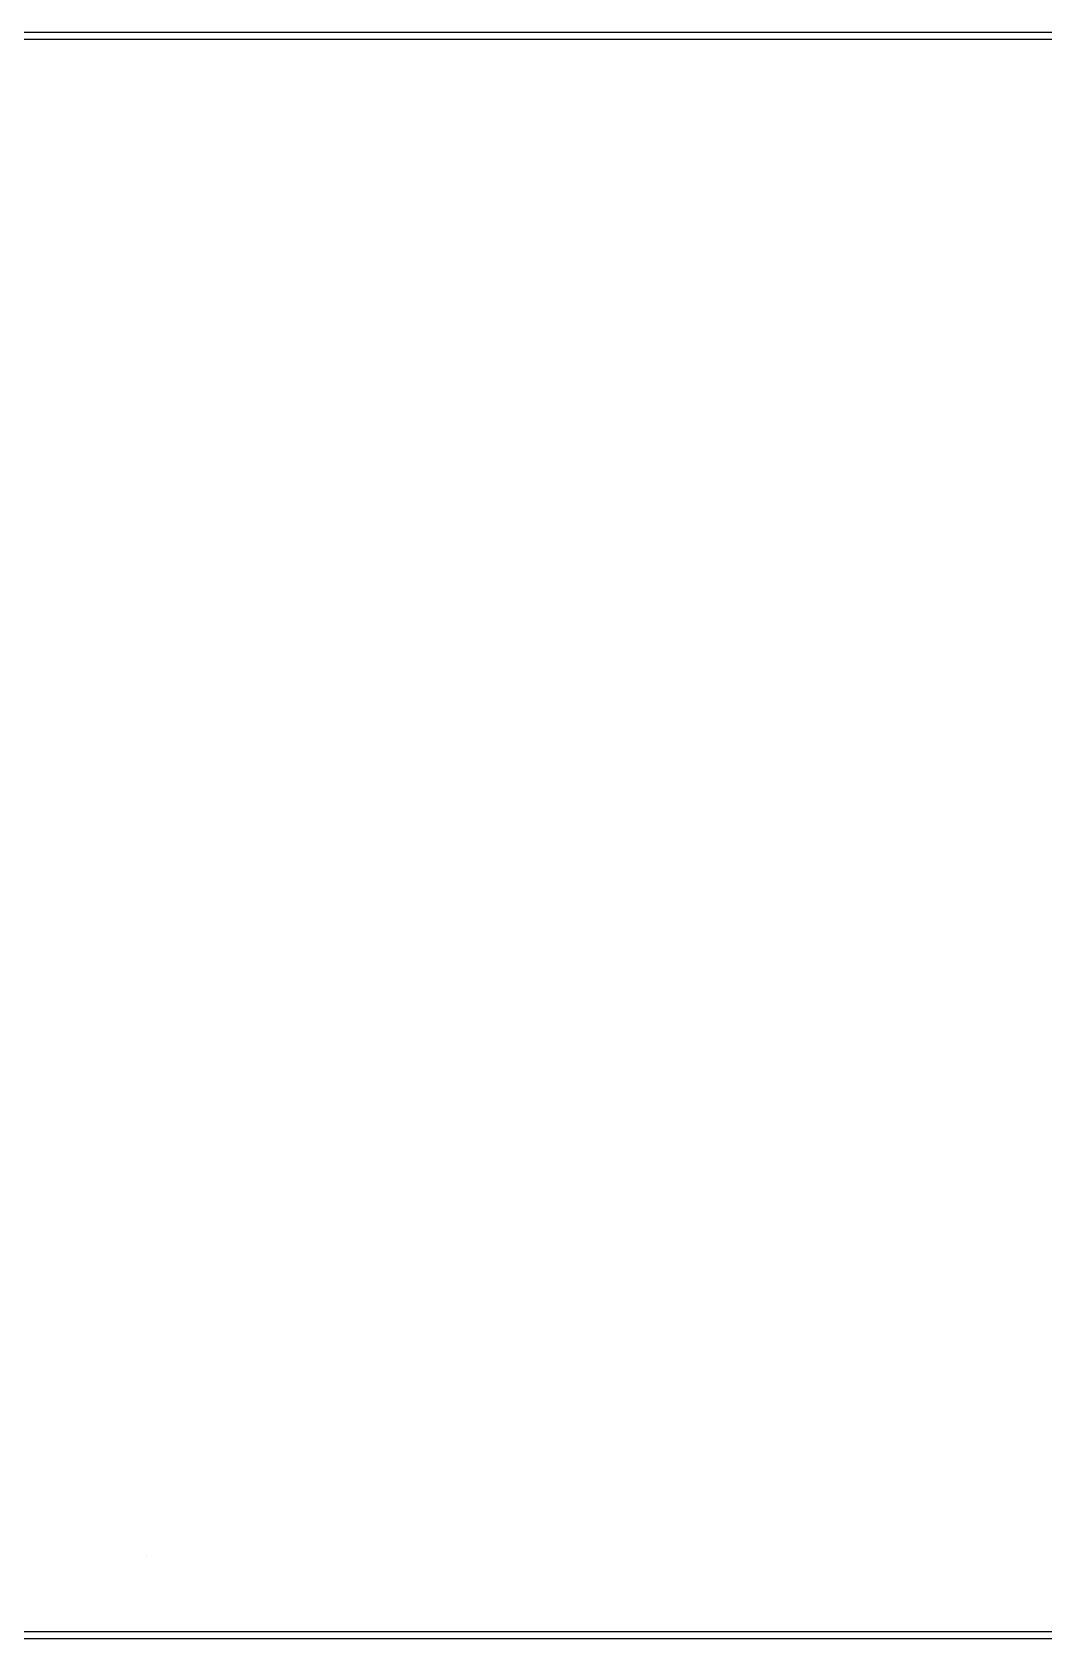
# Model space of a CAD drawing. Header units: inches. Extents: x -20102930481 to -19884906075, y 8171002997 to 8304837243.
# Drawn here: x -19884907802 to -19884906939, y 8171002997 to 8171004369 of the extents above; entities that cross this region are included whole.
import ezdxf

# ---------------------------------------------------------------- set-up
doc = ezdxf.new("R2010")
doc.units = ezdxf.units.IN
doc.header["$MEASUREMENT"] = 0
doc.layers.add('Layer1', color=240, linetype='Continuous')

msp = doc.modelspace()

# ---------------------------------------------------------------- linework, layer by layer
for points in [[(-19884909529.44707, 8171004369.445784), (-19884906075.07749, 8171004369.445784), (-19884906075.07749, 8171002997.497581), (-19884909529.44707, 8171002997.497581)], [(-19884909523.44707, 8171004363.445784), (-19884906081.07749, 8171004363.445784), (-19884906081.07749, 8171003003.497581), (-19884909523.44707, 8171003003.497581)]]:
    msp.add_lwpolyline(points, close=True)
at = {"layer": 'Layer1'}
msp.add_line((-19884907704.84353, 8171003068.888063), (-19884907704.84353, 8171003068.888063), dxfattribs=at)

doc.saveas('drawing.dxf')
